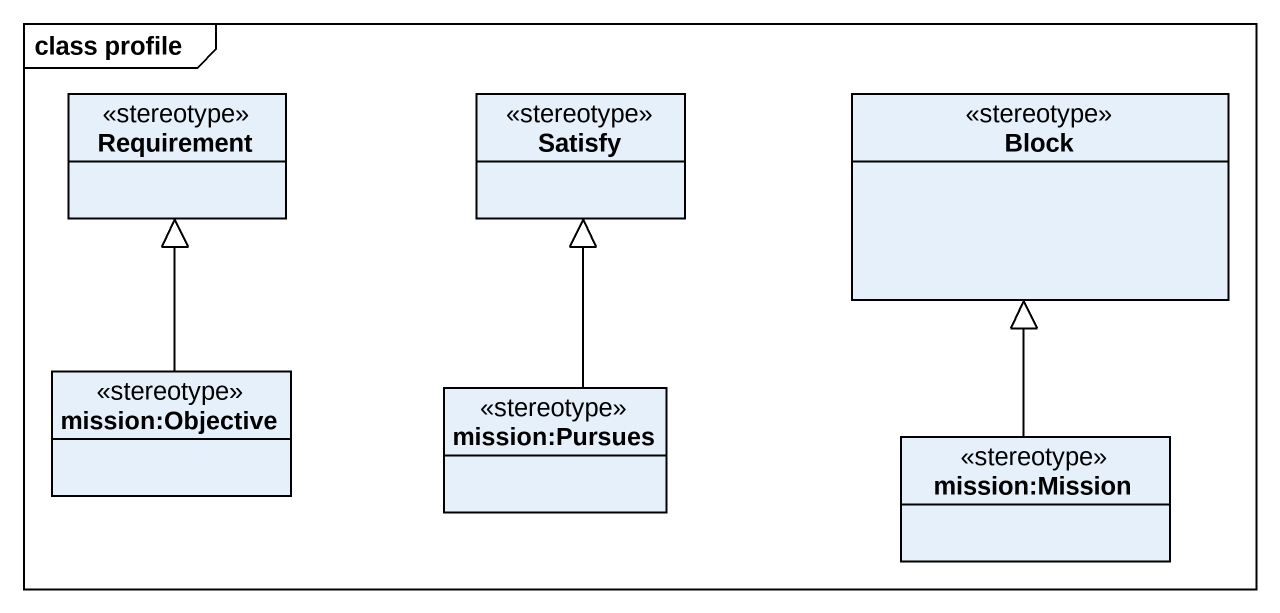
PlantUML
@startuml
mainframe class profile
hide circle
hide empty members
class Requirement <<stereotype>>
class Satisfy <<stereotype>>
class Block <<stereotype>>
class "mission:Objective" as mission_Objective <<stereotype>>
class "mission:Pursues" as mission_Pursues <<stereotype>>
class "mission:Mission" as mission_Mission <<stereotype>>
mission_Objective -up-|> Requirement
mission_Pursues -up-|> Satisfy
mission_Mission -up-|> Block
@enduml
